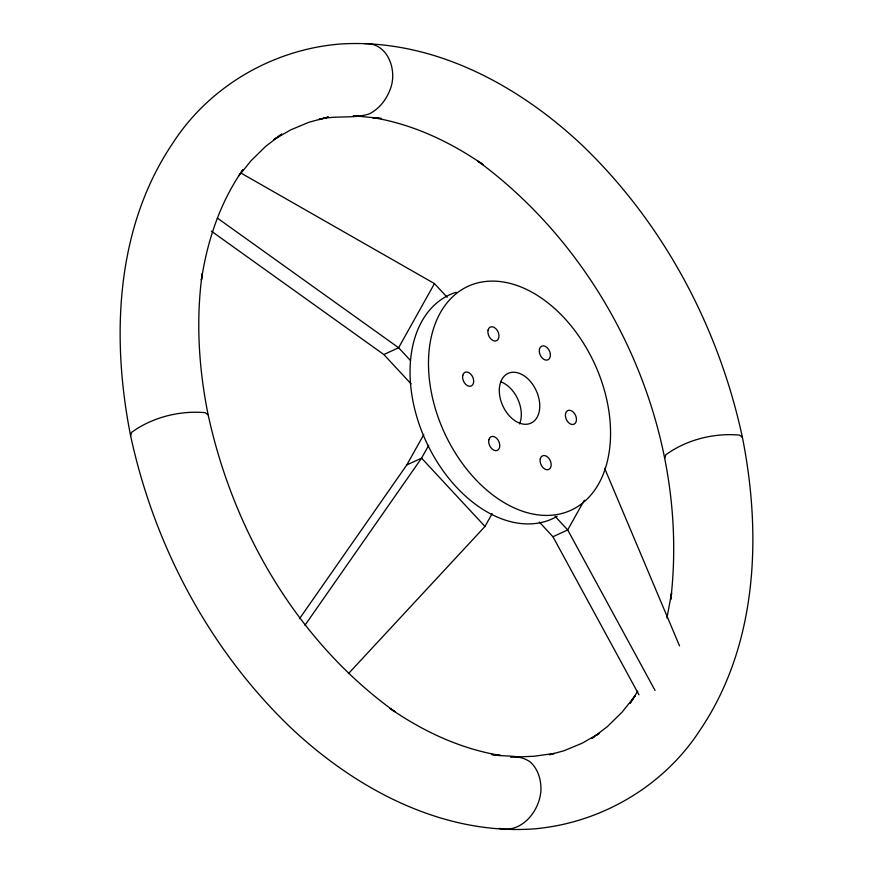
<?xml version="1.0" encoding="UTF-8"?>
<svg xmlns="http://www.w3.org/2000/svg" width="873" height="873" viewBox="0 0 873 873"><rect width="100%" height="100%" fill="white"/><g stroke="black" fill="none" stroke-linecap="round" stroke-linejoin="round"><path stroke-width="1.31" d="M666.95 618.008L671.588 592.963L670.791 599.347C690.117 433.586 612.028 259.99 478.088 161.287L483.162 164.648C449.955 141.677 412.503 124.075 372.444 117.539L381.348 118.521L353.325 115.672M130.601 435.66C111.111 337.764 115.422 227.689 173.105 142.692C209.607 86.252 272.943 49.554 339.706 44.065C430.891 37.932 516.827 83.863 581.691 144.798C663.393 222.975 718.73 327.08 742.399 437.34C761.889 535.236 757.578 645.311 699.895 730.308C663.393 786.748 600.057 823.446 533.294 828.935C442.109 835.068 356.173 789.137 291.309 728.202C209.607 650.025 154.27 545.92 130.601 435.66L131.528 432.419C152.131 417.283 179.903 410.321 205.297 412.689L208.167 414.915C233.397 531.188 297.518 641.579 394.912 711.713L389.838 708.352C423.045 731.323 460.497 748.925 500.556 755.461L496.737 755.047M664.833 458.085L665.761 454.844C686.364 439.697 714.136 432.746 739.529 435.114L742.399 437.34M241.003 173.094L434.459 283.594L398.612 347.738L383.847 354.536L211.397 231.181M299.504 618.706L406.807 464.938L423.743 434.645M428.73 445.317L421.572 458.139L304.939 625.275M348.458 673.618L484.984 526.463L492.143 513.64M584.299 500.229L567.701 529.933L552.936 536.731L539.328 522.065M637.759 691.143L630.11 703.256L635.26 695.694L622.023 712.204L607.302 726.663L592.287 738.111M238.482 176.226L242.89 169.744C220.083 202.35 207.25 240.904 201.412 280.037L202.209 273.653C195.759 320.653 198.749 368.537 208.167 414.915M240.228 174.207L250.977 160.796L265.698 146.337L281.783 134.071L273.5 139.789L290.742 129.837L309.097 122.22L328.423 116.993L318.743 119.546C335.385 114.92 353.041 119.154 369.388 113.85C379.46 108.678 386.521 99.413 390.373 88.904C397.63 70.309 387.808 42.351 364.783 43.65M592.254 738.22L594.327 736.79M596.401 735.361L599.5 733.211L582.258 743.163L563.903 750.78L549.728 754.621M406.807 464.938L421.572 458.139L484.984 526.463M510.716 757.24L534.003 756.258L554.257 753.454L549.423 754.73M494.194 754.763L491.652 754.479C504.496 757.175 519.249 753.912 530.402 762.096C538.259 769.375 541.271 780.047 540.911 790.501C539.71 811.137 521.399 833.89 498.996 828.335M217.312 218.054L398.612 347.738L410.408 360.451M434.459 283.594L447.162 297.278M554.999 516.238L567.701 529.933L655.045 690.423M383.847 354.536L411.063 383.869M552.936 536.731L638.981 694.821M604.618 468.277L679.543 645.922M557.16 516.347A123.235 82.64 65.3 0 1 425.413 439.992A123.235 82.64 65.3 0 1 456.132 292.28M500.567 381.719A27.379 18.366 65.3 0 1 519.588 423.896M428.556 368.09A123.235 82.64 65.3 0 0 568.312 511.382A123.235 82.64 65.3 0 0 561.732 315.317A123.235 82.64 65.3 0 0 428.556 368.09M488.051 330.114A7.53 5.052 65.3 0 0 494.926 341.037A7.53 5.052 65.3 0 0 497.337 330.507A7.53 5.052 65.3 0 0 488.051 330.114M539.449 349.222A7.53 5.052 65.3 0 0 546.323 360.156A7.53 5.052 65.3 0 0 548.735 349.615A7.53 5.052 65.3 0 0 539.449 349.222M565.54 413.606A7.53 5.052 65.3 0 0 572.415 424.529A7.53 5.052 65.3 0 0 574.827 413.988A7.53 5.052 65.3 0 0 565.54 413.606M540.245 458.871A7.53 5.052 65.3 0 0 547.12 469.794A7.53 5.052 65.3 0 0 549.532 459.253A7.53 5.052 65.3 0 0 540.245 458.871M488.847 439.752A7.53 5.052 65.3 0 0 495.722 450.686A7.53 5.052 65.3 0 0 498.134 440.145A7.53 5.052 65.3 0 0 488.847 439.752M462.755 375.379A7.53 5.052 65.3 0 0 469.63 386.303A7.53 5.052 65.3 0 0 472.042 375.761A7.53 5.052 65.3 0 0 462.755 375.379M499.334 389.118A27.379 18.366 65.3 0 0 528.645 423.94A27.379 18.366 65.3 0 0 530.62 381.719A27.379 18.366 65.3 0 0 499.334 389.118"/></g></svg>
